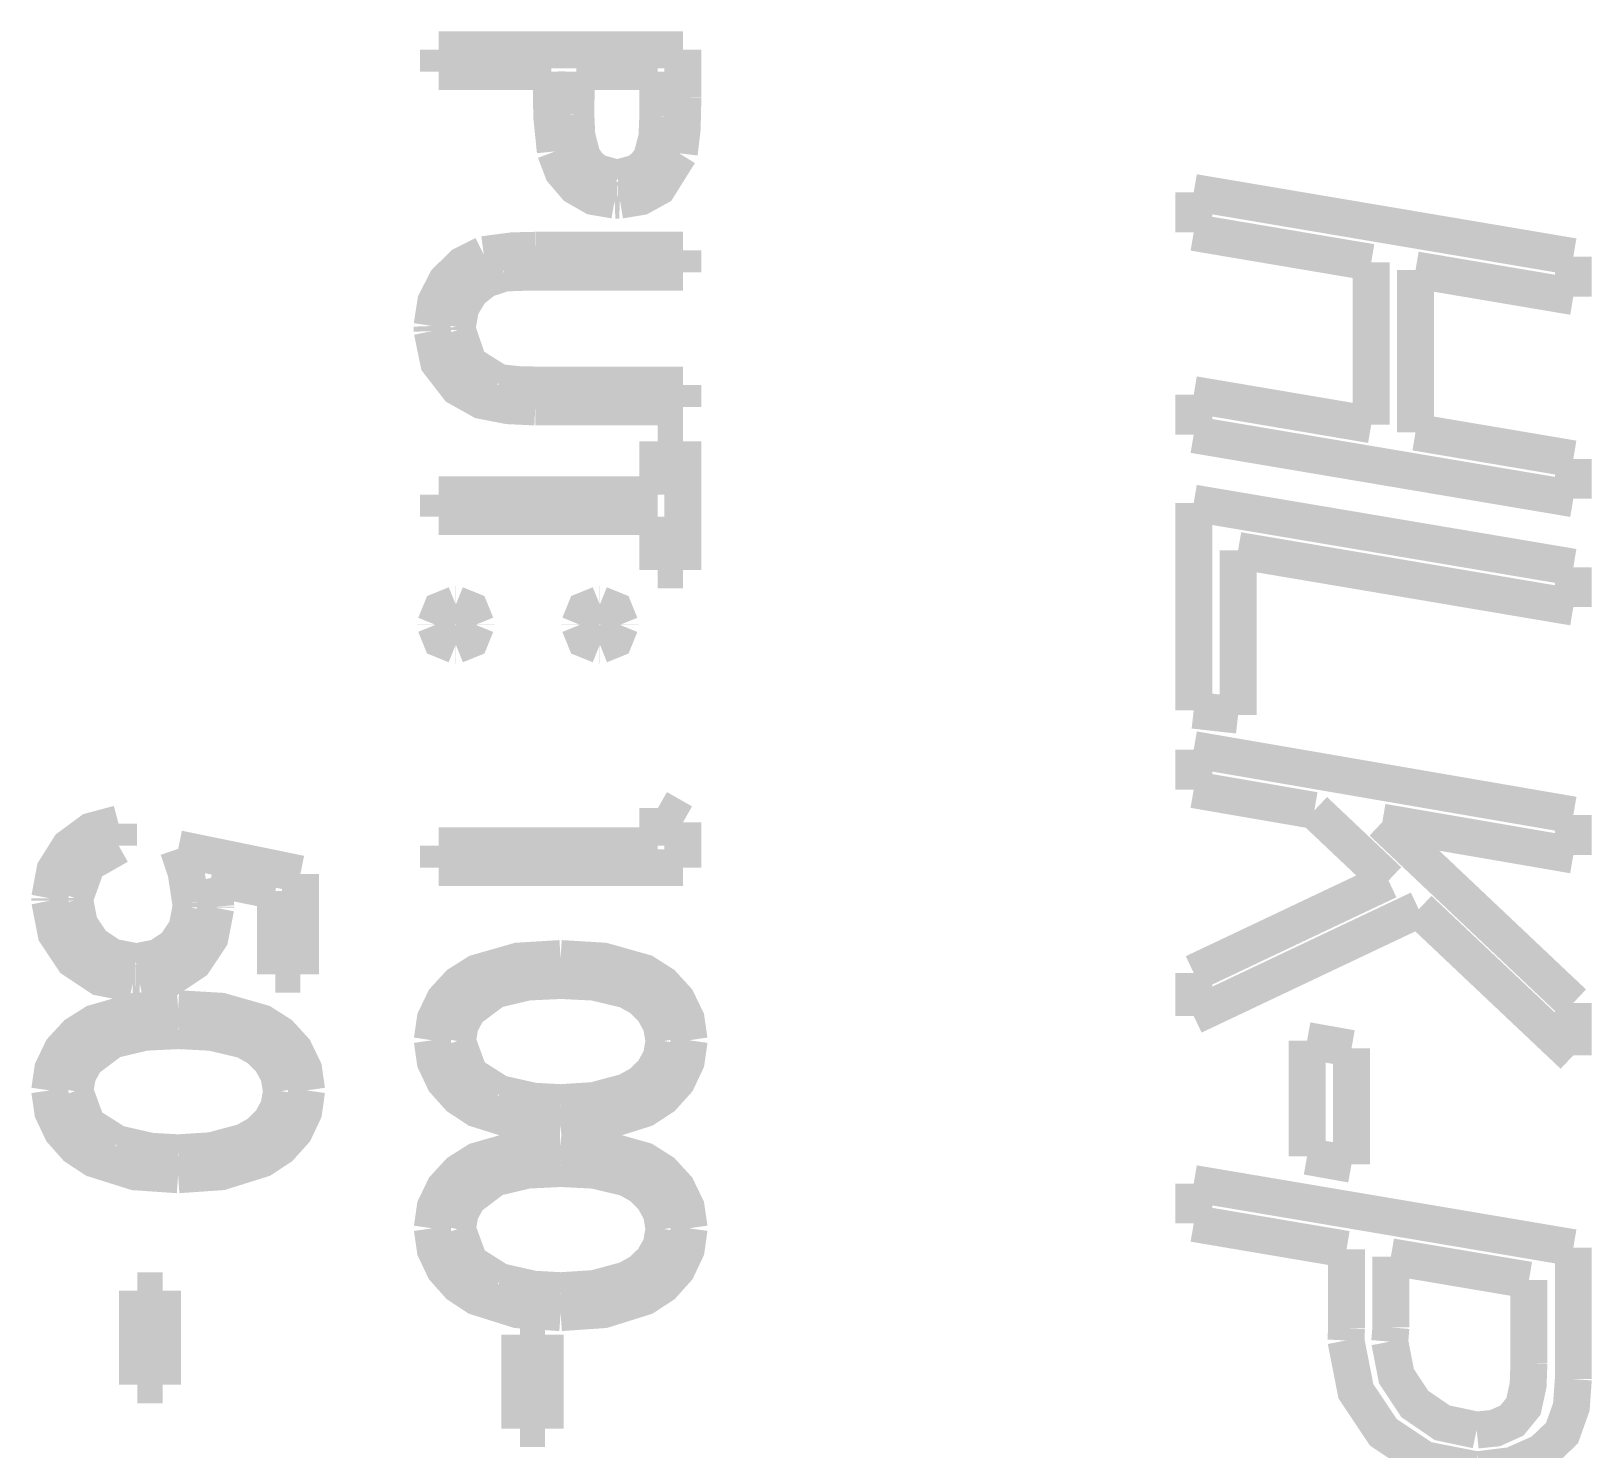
# Model space of a CAD drawing. Header units: inches. Extents: x 18.7 to 39.4, y 4.3 to 20.5.
# Drawn here: x 27.399 to 27.906, y 14.886 to 15.347 of the extents above; entities that cross this region are included whole.
import ezdxf

# ---------------------------------------------------------------- set-up
doc = ezdxf.new("R2010")
doc.units = ezdxf.units.IN
doc.header["$MEASUREMENT"] = 0

# ---------------------------------------------------------------- blocks, each defined once
blk = doc.blocks.new('Nivel2')
at = {"const_width": 0.008}
for points in [[(35.14053, 15.25036), (35.19344, 15.25036)], [(35.14053, 15.24561), (35.14053, 15.25036)], [(35.14053, 15.25036), (35.19344, 15.25036)], [(35.14053, 15.24561), (35.14053, 15.25036)], [(35.14053, 15.25036), (35.19344, 15.25036)], [(35.14053, 15.24561), (35.14053, 15.25036)], [(35.19344, 15.25036), (35.19344, 15.23998)], [(35.19344, 15.25036), (35.19344, 15.23998)], [(35.19344, 15.25036), (35.19344, 15.23998)], [(35.16495, 15.24561), (35.14053, 15.24561)], [(35.16495, 15.24561), (35.14053, 15.24561)], [(35.16495, 15.24561), (35.14053, 15.24561)], [(35.16495, 15.24183), (35.16495, 15.24561)], [(35.16495, 15.24183), (35.16495, 15.24561)], [(35.16495, 15.24183), (35.16495, 15.24561)], [(35.17038, 15.24561), (35.17026, 15.23635)], [(35.17038, 15.24561), (35.17026, 15.23635)], [(35.17038, 15.24561), (35.17026, 15.23635)], [(35.18801, 15.24561), (35.17038, 15.24561)], [(35.18801, 15.24561), (35.17038, 15.24561)], [(35.18801, 15.24561), (35.17038, 15.24561)], [(35.18801, 15.23593), (35.18801, 15.24561)], [(35.18801, 15.23593), (35.18801, 15.24561)], [(35.18801, 15.23593), (35.18801, 15.24561)], [(35.16582, 15.22835), (35.16505, 15.23588), (35.16495, 15.24183)], [(35.16582, 15.22835), (35.16505, 15.23588), (35.16495, 15.24183)], [(35.16582, 15.22835), (35.16505, 15.23588), (35.16495, 15.24183)], [(35.19344, 15.23998), (35.19328, 15.23321), (35.19265, 15.22793)], [(35.19344, 15.23998), (35.19328, 15.23321), (35.19265, 15.22793)], [(35.19344, 15.23998), (35.19328, 15.23321), (35.19265, 15.22793)], [(35.17026, 15.23635), (35.17048, 15.23168), (35.17164, 15.22717), (35.17297, 15.22525), (35.17477, 15.22378), (35.17923, 15.22254)], [(35.17026, 15.23635), (35.17048, 15.23168), (35.17164, 15.22717), (35.17297, 15.22525), (35.17477, 15.22378), (35.17923, 15.22254)], [(35.17026, 15.23635), (35.17048, 15.23168), (35.17164, 15.22717), (35.17297, 15.22525), (35.17477, 15.22378), (35.17923, 15.22254)], [(35.17923, 15.22254), (35.18356, 15.22375), (35.18534, 15.22516), (35.18667, 15.227), (35.18781, 15.23139), (35.18801, 15.23593)], [(35.17923, 15.22254), (35.18356, 15.22375), (35.18534, 15.22516), (35.18667, 15.227), (35.18781, 15.23139), (35.18801, 15.23593)], [(35.17923, 15.22254), (35.18356, 15.22375), (35.18534, 15.22516), (35.18667, 15.227), (35.18781, 15.23139), (35.18801, 15.23593)], [(35.17867, 15.21778), (35.1741, 15.21857), (35.17027, 15.22076), (35.16742, 15.2241), (35.16582, 15.22836)], [(35.17867, 15.21778), (35.1741, 15.21857), (35.17027, 15.22076), (35.16742, 15.2241), (35.16582, 15.22836)], [(35.17867, 15.21778), (35.1741, 15.21857), (35.17027, 15.22076), (35.16742, 15.2241), (35.16582, 15.22836)], [(35.1798, 15.21778), (35.18428, 15.21853), (35.18807, 15.22062), (35.19265, 15.22793)], [(35.1798, 15.21778), (35.18428, 15.21853), (35.18807, 15.22062), (35.19265, 15.22793)], [(35.1798, 15.21778), (35.18428, 15.21853), (35.18807, 15.22062), (35.19265, 15.22793)], [(35.17867, 15.21778), (35.17924, 15.2178)], [(35.17867, 15.21778), (35.17924, 15.2178)], [(35.17867, 15.21778), (35.17924, 15.2178)], [(35.1798, 15.21778), (35.17925, 15.2178)], [(35.1798, 15.21778), (35.17925, 15.2178)], [(35.1798, 15.21778), (35.17925, 15.2178)], [(35.30403, 15.21081), (35.30403, 15.21945)], [(35.30403, 15.21945), (35.38622, 15.20556)], [(35.30403, 15.21081), (35.30403, 15.21945)], [(35.30403, 15.21945), (35.38622, 15.20556)], [(35.30403, 15.21081), (35.30403, 15.21945)], [(35.30403, 15.21945), (35.38622, 15.20556)], [(35.34246, 15.20431), (35.30403, 15.21081)], [(35.34246, 15.20431), (35.30403, 15.21081)], [(35.34246, 15.20431), (35.30403, 15.21081)], [(35.15033, 15.206), (35.15655, 15.20682), (35.16148, 15.20694)], [(35.15033, 15.206), (35.15655, 15.20682), (35.16148, 15.20694)], [(35.15033, 15.206), (35.15655, 15.20682), (35.16148, 15.20694)], [(35.16148, 15.20694), (35.19344, 15.20694)], [(35.16148, 15.20694), (35.19344, 15.20694)], [(35.16148, 15.20694), (35.19344, 15.20694)], [(35.19344, 15.20694), (35.19344, 15.20219)], [(35.19344, 15.20694), (35.19344, 15.20219)], [(35.19344, 15.20694), (35.19344, 15.20219)], [(35.15033, 15.206), (35.14577, 15.20371), (35.14223, 15.20021), (35.13994, 15.19575), (35.13913, 15.19055)], [(35.15033, 15.206), (35.14577, 15.20371), (35.14223, 15.20021), (35.13994, 15.19575), (35.13913, 15.19055)], [(35.15033, 15.206), (35.14577, 15.20371), (35.14223, 15.20021), (35.13994, 15.19575), (35.13913, 15.19055)], [(35.34246, 15.16918), (35.34246, 15.20431)], [(35.34246, 15.16918), (35.34246, 15.20431)], [(35.34246, 15.16918), (35.34246, 15.20431)], [(35.38622, 15.20556), (35.38622, 15.19692)], [(35.38622, 15.20556), (35.38622, 15.19692)], [(35.38622, 15.20556), (35.38622, 15.19692)], [(35.1547, 15.20198), (35.15065, 15.20066), (35.14745, 15.1981), (35.14534, 15.19457), (35.14458, 15.19032)], [(35.1547, 15.20198), (35.15065, 15.20066), (35.14745, 15.1981), (35.14534, 15.19457), (35.14458, 15.19032)], [(35.1547, 15.20198), (35.15065, 15.20066), (35.14745, 15.1981), (35.14534, 15.19457), (35.14458, 15.19032)], [(35.16174, 15.20219), (35.15779, 15.20215), (35.1547, 15.20198)], [(35.16174, 15.20219), (35.15779, 15.20215), (35.1547, 15.20198)], [(35.16174, 15.20219), (35.15779, 15.20215), (35.1547, 15.20198)], [(35.19344, 15.20219), (35.16174, 15.20219)], [(35.19344, 15.20219), (35.16174, 15.20219)], [(35.19344, 15.20219), (35.16174, 15.20219)], [(35.38622, 15.19692), (35.35206, 15.20269)], [(35.35206, 15.20269), (35.35206, 15.16756)], [(35.38622, 15.19692), (35.35206, 15.20269)], [(35.35206, 15.20269), (35.35206, 15.16756)], [(35.38622, 15.19692), (35.35206, 15.20269)], [(35.35206, 15.20269), (35.35206, 15.16756)], [(35.13917, 15.18945), (35.13913, 15.19055)], [(35.13917, 15.18945), (35.13913, 15.19055)], [(35.13917, 15.18945), (35.13913, 15.19055)], [(35.1446, 15.18972), (35.14458, 15.19032)], [(35.1446, 15.18972), (35.14458, 15.19032)], [(35.1446, 15.18972), (35.14458, 15.19032)], [(35.16148, 15.17302), (35.15561, 15.1733), (35.14985, 15.17442), (35.14476, 15.17728), (35.14055, 15.18272), (35.13917, 15.18946)], [(35.16148, 15.17302), (35.15561, 15.1733), (35.14985, 15.17442), (35.14476, 15.17728), (35.14055, 15.18272), (35.13917, 15.18946)], [(35.16148, 15.17302), (35.15561, 15.1733), (35.14985, 15.17442), (35.14476, 15.17728), (35.14055, 15.18272), (35.13917, 15.18946)], [(35.1446, 15.18973), (35.1446, 15.18965)], [(35.1446, 15.18973), (35.1446, 15.18965)], [(35.1446, 15.18973), (35.1446, 15.18965)], [(35.15352, 15.17831), (35.14709, 15.18236), (35.1446, 15.18965)], [(35.15352, 15.17831), (35.14709, 15.18236), (35.1446, 15.18965)], [(35.15352, 15.17831), (35.14709, 15.18236), (35.1446, 15.18965)], [(35.15352, 15.17831), (35.15811, 15.17782), (35.16174, 15.17777)], [(35.15352, 15.17831), (35.15811, 15.17782), (35.16174, 15.17777)], [(35.15352, 15.17831), (35.15811, 15.17782), (35.16174, 15.17777)], [(35.16174, 15.17777), (35.19344, 15.17777)], [(35.16174, 15.17777), (35.19344, 15.17777)], [(35.16174, 15.17777), (35.19344, 15.17777)], [(35.19344, 15.17777), (35.19344, 15.17302)], [(35.19344, 15.17777), (35.19344, 15.17302)], [(35.19344, 15.17777), (35.19344, 15.17302)], [(35.30403, 15.17569), (35.34246, 15.16918)], [(35.30403, 15.16703), (35.30403, 15.17569)], [(35.30403, 15.17569), (35.34246, 15.16918)], [(35.30403, 15.16703), (35.30403, 15.17569)], [(35.30403, 15.17569), (35.34246, 15.16918)], [(35.30403, 15.16703), (35.30403, 15.17569)], [(35.19344, 15.17302), (35.16148, 15.17302)], [(35.19344, 15.17302), (35.16148, 15.17302)], [(35.19344, 15.17302), (35.16148, 15.17302)], [(35.38622, 15.15316), (35.30403, 15.16703)], [(35.38622, 15.15316), (35.30403, 15.16703)], [(35.38622, 15.15316), (35.30403, 15.16703)], [(35.35206, 15.16756), (35.38622, 15.16179)], [(35.35206, 15.16756), (35.38622, 15.16179)], [(35.35206, 15.16756), (35.38622, 15.16179)], [(35.18801, 15.15402), (35.18801, 15.16556)], [(35.18801, 15.16556), (35.19344, 15.16556)], [(35.18801, 15.15402), (35.18801, 15.16556)], [(35.18801, 15.16556), (35.19344, 15.16556)], [(35.18801, 15.15402), (35.18801, 15.16556)], [(35.18801, 15.16556), (35.19344, 15.16556)], [(35.19344, 15.16556), (35.19344, 15.13774)], [(35.19344, 15.16556), (35.19344, 15.13774)], [(35.19344, 15.16556), (35.19344, 15.13774)], [(35.38622, 15.16179), (35.38622, 15.15316)], [(35.38622, 15.16179), (35.38622, 15.15316)], [(35.38622, 15.16179), (35.38622, 15.15316)], [(35.14053, 15.15402), (35.18801, 15.15402)], [(35.14053, 15.14928), (35.14053, 15.15402)], [(35.14053, 15.15402), (35.18801, 15.15402)], [(35.14053, 15.14928), (35.14053, 15.15402)], [(35.14053, 15.15402), (35.18801, 15.15402)], [(35.14053, 15.14928), (35.14053, 15.15402)], [(35.30403, 15.10738), (35.30403, 15.1522)], [(35.30403, 15.1522), (35.38622, 15.13833)], [(35.30403, 15.10738), (35.30403, 15.1522)], [(35.30403, 15.1522), (35.38622, 15.13833)], [(35.30403, 15.10738), (35.30403, 15.1522)], [(35.30403, 15.1522), (35.38622, 15.13833)], [(35.18801, 15.14928), (35.14053, 15.14928)], [(35.18801, 15.14928), (35.14053, 15.14928)], [(35.18801, 15.14928), (35.14053, 15.14928)], [(35.18801, 15.13774), (35.18801, 15.14928)], [(35.18801, 15.13774), (35.18801, 15.14928)], [(35.18801, 15.13774), (35.18801, 15.14928)], [(35.31364, 15.14195), (35.31364, 15.10631)], [(35.38622, 15.12969), (35.31364, 15.14195)], [(35.31364, 15.14195), (35.31364, 15.10631)], [(35.38622, 15.12969), (35.31364, 15.14195)], [(35.31364, 15.14195), (35.31364, 15.10631)], [(35.38622, 15.12969), (35.31364, 15.14195)], [(35.19344, 15.13774), (35.18801, 15.13774)], [(35.19344, 15.13774), (35.18801, 15.13774)], [(35.19344, 15.13774), (35.18801, 15.13774)], [(35.38622, 15.13833), (35.38622, 15.12969)], [(35.38622, 15.13833), (35.38622, 15.12969)], [(35.38622, 15.13833), (35.38622, 15.12969)], [(35.14425, 15.13028), (35.14112, 15.12901), (35.13985, 15.12588)], [(35.14425, 15.13028), (35.14112, 15.12901), (35.13985, 15.12588)], [(35.14425, 15.13028), (35.14112, 15.12901), (35.13985, 15.12588)], [(35.14425, 15.13028), (35.14429, 15.13028)], [(35.14425, 15.13028), (35.14425, 15.13028)], [(35.14425, 15.13028), (35.14429, 15.13028)], [(35.14425, 15.13028), (35.14425, 15.13028)], [(35.14425, 15.13028), (35.14429, 15.13028)], [(35.14425, 15.13028), (35.14425, 15.13028)], [(35.14429, 15.13028), (35.1474, 15.12902), (35.14867, 15.12591)], [(35.14429, 15.13028), (35.1474, 15.12902), (35.14867, 15.12591)], [(35.14429, 15.13028), (35.1474, 15.12902), (35.14867, 15.12591)], [(35.17543, 15.13028), (35.17232, 15.12902), (35.17105, 15.12591)], [(35.17543, 15.13028), (35.17232, 15.12902), (35.17105, 15.12591)], [(35.17543, 15.13028), (35.17232, 15.12902), (35.17105, 15.12591)], [(35.17543, 15.13028), (35.17547, 15.13028)], [(35.17543, 15.13028), (35.17547, 15.13028)], [(35.17543, 15.13028), (35.17547, 15.13028)], [(35.17546, 15.13028), (35.17547, 15.13028)], [(35.17546, 15.13028), (35.17547, 15.13028)], [(35.17546, 15.13028), (35.17547, 15.13028)], [(35.17547, 15.13028), (35.1786, 15.12901), (35.17987, 15.12588)], [(35.17547, 15.13028), (35.1786, 15.12901), (35.17987, 15.12588)], [(35.17547, 15.13028), (35.1786, 15.12901), (35.17987, 15.12588)], [(35.13985, 15.12587), (35.13985, 15.12588)], [(35.13985, 15.12587), (35.13985, 15.12588)], [(35.13985, 15.12587), (35.13985, 15.12588)], [(35.13985, 15.12587), (35.13985, 15.12585)], [(35.13985, 15.12587), (35.13985, 15.12585)], [(35.13985, 15.12587), (35.13985, 15.12585)], [(35.14423, 15.12146), (35.14111, 15.12273), (35.13985, 15.12585)], [(35.14423, 15.12146), (35.14111, 15.12273), (35.13985, 15.12585)], [(35.14423, 15.12146), (35.14111, 15.12273), (35.13985, 15.12585)], [(35.14431, 15.12146), (35.14741, 15.12272), (35.14867, 15.12582)], [(35.14431, 15.12146), (35.14741, 15.12272), (35.14867, 15.12582)], [(35.14431, 15.12146), (35.14741, 15.12272), (35.14867, 15.12582)], [(35.14867, 15.12587), (35.14867, 15.12591)], [(35.14867, 15.12587), (35.14867, 15.12591)], [(35.14867, 15.12587), (35.14867, 15.12591)], [(35.14867, 15.12587), (35.14867, 15.12582)], [(35.14867, 15.12587), (35.14867, 15.12582)], [(35.14867, 15.12587), (35.14867, 15.12582)], [(35.17105, 15.12587), (35.17105, 15.12591)], [(35.17105, 15.12587), (35.17105, 15.12591)], [(35.17105, 15.12587), (35.17105, 15.12591)], [(35.17105, 15.12587), (35.17105, 15.12582)], [(35.17105, 15.12587), (35.17105, 15.12582)], [(35.17105, 15.12587), (35.17105, 15.12582)], [(35.17542, 15.12146), (35.17231, 15.12272), (35.17105, 15.12582)], [(35.17542, 15.12146), (35.17231, 15.12272), (35.17105, 15.12582)], [(35.17542, 15.12146), (35.17231, 15.12272), (35.17105, 15.12582)], [(35.17551, 15.12146), (35.17861, 15.12272), (35.17987, 15.12582)], [(35.17551, 15.12146), (35.17861, 15.12272), (35.17987, 15.12582)], [(35.17551, 15.12146), (35.17861, 15.12272), (35.17987, 15.12582)], [(35.17987, 15.12587), (35.17987, 15.12588)], [(35.17987, 15.12587), (35.17987, 15.12588)], [(35.17987, 15.12587), (35.17987, 15.12588)], [(35.17987, 15.12587), (35.17987, 15.12582)], [(35.17987, 15.12587), (35.17987, 15.12582)], [(35.17987, 15.12587), (35.17987, 15.12582)], [(35.14425, 15.12146), (35.14423, 15.12146)], [(35.14425, 15.12146), (35.14423, 15.12146)], [(35.14425, 15.12146), (35.14423, 15.12146)], [(35.14431, 15.12146), (35.14426, 15.12146)], [(35.14431, 15.12146), (35.14426, 15.12146)], [(35.14431, 15.12146), (35.14426, 15.12146)], [(35.17542, 15.12146), (35.17546, 15.12146)], [(35.17542, 15.12146), (35.17546, 15.12146)], [(35.17542, 15.12146), (35.17546, 15.12146)], [(35.17551, 15.12146), (35.17547, 15.12146)], [(35.17551, 15.12146), (35.17547, 15.12146)], [(35.17551, 15.12146), (35.17547, 15.12146)], [(35.31364, 15.10631), (35.30403, 15.10738)], [(35.31364, 15.10631), (35.30403, 15.10738)], [(35.31364, 15.10631), (35.30403, 15.10738)], [(35.30403, 15.09018), (35.30403, 15.09884)], [(35.30403, 15.09884), (35.38622, 15.08469)], [(35.30403, 15.09018), (35.30403, 15.09884)], [(35.30403, 15.09884), (35.38622, 15.08469)], [(35.30403, 15.09018), (35.30403, 15.09884)], [(35.30403, 15.09884), (35.38622, 15.08469)], [(35.33015, 15.08568), (35.30403, 15.09018)], [(35.33015, 15.08568), (35.30403, 15.09018)], [(35.33015, 15.08568), (35.30403, 15.09018)], [(35.18801, 15.08618), (35.19344, 15.08308)], [(35.18801, 15.07804), (35.18801, 15.08618)], [(35.18801, 15.08618), (35.19344, 15.08308)], [(35.18801, 15.07804), (35.18801, 15.08618)], [(35.18801, 15.08618), (35.19344, 15.08308)], [(35.18801, 15.07804), (35.18801, 15.08618)], [(35.34621, 15.07049), (35.33015, 15.08568)], [(35.34621, 15.07049), (35.33015, 15.08568)], [(35.34621, 15.07049), (35.33015, 15.08568)], [(35.07127, 15.08279), (35.06535, 15.0812), (35.06062, 15.07771), (35.05749, 15.07273), (35.05635, 15.06666)], [(35.07127, 15.08279), (35.06535, 15.0812), (35.06062, 15.07771), (35.05749, 15.07273), (35.05635, 15.06666)], [(35.07127, 15.08279), (35.06535, 15.0812), (35.06062, 15.07771), (35.05749, 15.07273), (35.05635, 15.06666)], [(35.07128, 15.08279), (35.07128, 15.07804)], [(35.07128, 15.08279), (35.07128, 15.07804)], [(35.07128, 15.08279), (35.07128, 15.07804)], [(35.19344, 15.08308), (35.19344, 15.07329)], [(35.19344, 15.08308), (35.19344, 15.07329)], [(35.19344, 15.08308), (35.19344, 15.07329)], [(35.34486, 15.08314), (35.38622, 15.04402)], [(35.38622, 15.07602), (35.34486, 15.08314)], [(35.34486, 15.08314), (35.38622, 15.04402)], [(35.38622, 15.07602), (35.34486, 15.08314)], [(35.34486, 15.08314), (35.38622, 15.04402)], [(35.38622, 15.07602), (35.34486, 15.08314)], [(35.38622, 15.08469), (35.38622, 15.07602)], [(35.38622, 15.08469), (35.38622, 15.07602)], [(35.38622, 15.08469), (35.38622, 15.07602)], [(35.07129, 15.07804), (35.06446, 15.07417), (35.06178, 15.06671)], [(35.07129, 15.07804), (35.06446, 15.07417), (35.06178, 15.06671)], [(35.07129, 15.07804), (35.06446, 15.07417), (35.06178, 15.06671)], [(35.08417, 15.07736), (35.11063, 15.07194)], [(35.08688, 15.0657), (35.08587, 15.07235), (35.08417, 15.07736)], [(35.08417, 15.07736), (35.11063, 15.07194)], [(35.08688, 15.0657), (35.08587, 15.07235), (35.08417, 15.07736)], [(35.08417, 15.07736), (35.11063, 15.07194)], [(35.08688, 15.0657), (35.08587, 15.07235), (35.08417, 15.07736)], [(35.14053, 15.07804), (35.18801, 15.07804)], [(35.14053, 15.07329), (35.14053, 15.07804)], [(35.14053, 15.07804), (35.18801, 15.07804)], [(35.14053, 15.07329), (35.14053, 15.07804)], [(35.14053, 15.07804), (35.18801, 15.07804)], [(35.14053, 15.07329), (35.14053, 15.07804)], [(35.11063, 15.07194), (35.11063, 15.05023)], [(35.11063, 15.07194), (35.11063, 15.05023)], [(35.11063, 15.07194), (35.11063, 15.05023)], [(35.19344, 15.07329), (35.14053, 15.07329)], [(35.19344, 15.07329), (35.14053, 15.07329)], [(35.19344, 15.07329), (35.14053, 15.07329)], [(35.09128, 15.07108), (35.09208, 15.06762), (35.09231, 15.06484)], [(35.1052, 15.06823), (35.09128, 15.07108)], [(35.09128, 15.07108), (35.09208, 15.06762), (35.09231, 15.06484)], [(35.1052, 15.06823), (35.09128, 15.07108)], [(35.09128, 15.07108), (35.09208, 15.06762), (35.09231, 15.06484)], [(35.1052, 15.06823), (35.09128, 15.07108)], [(35.30403, 15.05051), (35.34621, 15.07049)], [(35.30403, 15.05051), (35.34621, 15.07049)], [(35.30403, 15.05051), (35.34621, 15.07049)], [(35.05635, 15.06663), (35.05635, 15.06613)], [(35.05635, 15.06663), (35.05635, 15.06613)], [(35.05635, 15.06663), (35.05635, 15.06613)], [(35.0743, 15.04818), (35.06724, 15.04956), (35.06154, 15.05337), (35.05773, 15.05907), (35.05635, 15.06613)], [(35.0743, 15.04818), (35.06724, 15.04956), (35.06154, 15.05337), (35.05773, 15.05907), (35.05635, 15.06613)], [(35.0743, 15.04818), (35.06724, 15.04956), (35.06154, 15.05337), (35.05773, 15.05907), (35.05635, 15.06613)], [(35.06178, 15.06637), (35.06178, 15.06671)], [(35.06178, 15.06637), (35.06178, 15.06671)], [(35.06178, 15.06637), (35.06178, 15.06671)], [(35.06178, 15.06637), (35.06178, 15.06617)], [(35.06178, 15.06637), (35.06178, 15.06617)], [(35.06178, 15.06637), (35.06178, 15.06617)], [(35.07501, 15.05294), (35.0698, 15.05396), (35.0656, 15.05676), (35.0628, 15.06096), (35.06178, 15.06617)], [(35.07501, 15.05294), (35.0698, 15.05396), (35.0656, 15.05676), (35.0628, 15.06096), (35.06178, 15.06617)], [(35.07501, 15.05294), (35.0698, 15.05396), (35.0656, 15.05676), (35.0628, 15.06096), (35.06178, 15.06617)], [(35.08688, 15.06571), (35.08693, 15.06465)], [(35.08688, 15.06571), (35.08693, 15.06465)], [(35.08688, 15.06571), (35.08693, 15.06465)], [(35.1052, 15.05023), (35.1052, 15.06823)], [(35.1052, 15.05023), (35.1052, 15.06823)], [(35.1052, 15.05023), (35.1052, 15.06823)], [(35.07522, 15.05294), (35.07983, 15.05384), (35.08355, 15.05632), (35.08603, 15.06004), (35.08693, 15.06465)], [(35.07522, 15.05294), (35.07983, 15.05384), (35.08355, 15.05632), (35.08603, 15.06004), (35.08693, 15.06465)], [(35.07522, 15.05294), (35.07983, 15.05384), (35.08355, 15.05632), (35.08603, 15.06004), (35.08693, 15.06465)], [(35.07587, 15.04817), (35.08234, 15.04944), (35.08756, 15.05292), (35.09104, 15.05814), (35.09231, 15.06461)], [(35.07587, 15.04817), (35.08234, 15.04944), (35.08756, 15.05292), (35.09104, 15.05814), (35.09231, 15.06461)], [(35.07587, 15.04817), (35.08234, 15.04944), (35.08756, 15.05292), (35.09104, 15.05814), (35.09231, 15.06461)], [(35.09231, 15.06484), (35.09231, 15.06461)], [(35.09231, 15.06484), (35.09231, 15.06461)], [(35.09231, 15.06484), (35.09231, 15.06461)], [(35.35276, 15.06428), (35.30403, 15.0412)], [(35.35276, 15.06428), (35.30403, 15.0412)], [(35.35276, 15.06428), (35.30403, 15.0412)], [(35.38622, 15.03266), (35.35276, 15.06428)], [(35.38622, 15.03266), (35.35276, 15.06428)], [(35.38622, 15.03266), (35.35276, 15.06428)], [(35.07501, 15.05294), (35.07519, 15.05294)], [(35.07501, 15.05294), (35.07519, 15.05294)], [(35.07501, 15.05294), (35.07519, 15.05294)], [(35.07522, 15.05294), (35.0752, 15.05294)], [(35.07522, 15.05294), (35.0752, 15.05294)], [(35.07522, 15.05294), (35.0752, 15.05294)], [(35.13917, 15.03593), (35.13983, 15.04049), (35.14183, 15.04465), (35.14495, 15.04804), (35.14886, 15.05051), (35.15773, 15.05305), (35.16696, 15.05362)], [(35.13917, 15.03593), (35.13983, 15.04049), (35.14183, 15.04465), (35.14495, 15.04804), (35.14886, 15.05051), (35.15773, 15.05305), (35.16696, 15.05362)], [(35.13917, 15.03593), (35.13983, 15.04049), (35.14183, 15.04465), (35.14495, 15.04804), (35.14886, 15.05051), (35.15773, 15.05305), (35.16696, 15.05362)], [(35.16696, 15.05362), (35.17621, 15.05306), (35.1851, 15.05055), (35.189, 15.04806), (35.19212, 15.04466), (35.19413, 15.0405), (35.1948, 15.03593)], [(35.16696, 15.05362), (35.17621, 15.05306), (35.1851, 15.05055), (35.189, 15.04806), (35.19212, 15.04466), (35.19413, 15.0405), (35.1948, 15.03593)], [(35.16696, 15.05362), (35.17621, 15.05306), (35.1851, 15.05055), (35.189, 15.04806), (35.19212, 15.04466), (35.19413, 15.0405), (35.1948, 15.03593)], [(35.0743, 15.04818), (35.07499, 15.04819)], [(35.0743, 15.04818), (35.07499, 15.04819)], [(35.0743, 15.04818), (35.07499, 15.04819)], [(35.07587, 15.04817), (35.07501, 15.04819)], [(35.07587, 15.04817), (35.07501, 15.04819)], [(35.07587, 15.04817), (35.07501, 15.04819)], [(35.11063, 15.05023), (35.1052, 15.05023)], [(35.11063, 15.05023), (35.1052, 15.05023)], [(35.11063, 15.05023), (35.1052, 15.05023)], [(35.18937, 15.03577), (35.18876, 15.03934), (35.18702, 15.04252), (35.18444, 15.04506), (35.18128, 15.04683), (35.17424, 15.04851), (35.16698, 15.04887), (35.15973, 15.04852), (35.15269, 15.04684), (35.14695, 15.04252), (35.14522, 15.03933), (35.1446, 15.03577)], [(35.18937, 15.03577), (35.18876, 15.03934), (35.18702, 15.04252), (35.18444, 15.04506), (35.18128, 15.04683), (35.17424, 15.04851), (35.16698, 15.04887), (35.15973, 15.04852), (35.15269, 15.04684), (35.14695, 15.04252), (35.14522, 15.03933), (35.1446, 15.03577)], [(35.18937, 15.03577), (35.18876, 15.03934), (35.18702, 15.04252), (35.18444, 15.04506), (35.18128, 15.04683), (35.17424, 15.04851), (35.16698, 15.04887), (35.15973, 15.04852), (35.15269, 15.04684), (35.14695, 15.04252), (35.14522, 15.03933), (35.1446, 15.03577)], [(35.30403, 15.0412), (35.30403, 15.05051)], [(35.30403, 15.0412), (35.30403, 15.05051)], [(35.30403, 15.0412), (35.30403, 15.05051)], [(35.05635, 15.02507), (35.05702, 15.02964), (35.05901, 15.0338), (35.06214, 15.03719), (35.06605, 15.03966), (35.07491, 15.04219), (35.08415, 15.04276)], [(35.05635, 15.02507), (35.05702, 15.02964), (35.05901, 15.0338), (35.06214, 15.03719), (35.06605, 15.03966), (35.07491, 15.04219), (35.08415, 15.04276)], [(35.05635, 15.02507), (35.05702, 15.02964), (35.05901, 15.0338), (35.06214, 15.03719), (35.06605, 15.03966), (35.07491, 15.04219), (35.08415, 15.04276)], [(35.08415, 15.04276), (35.0934, 15.04221), (35.10228, 15.03969), (35.10619, 15.03721), (35.10931, 15.0338), (35.11132, 15.02964), (35.11198, 15.02507)], [(35.08415, 15.04276), (35.0934, 15.04221), (35.10228, 15.03969), (35.10619, 15.03721), (35.10931, 15.0338), (35.11132, 15.02964), (35.11198, 15.02507)], [(35.08415, 15.04276), (35.0934, 15.04221), (35.10228, 15.03969), (35.10619, 15.03721), (35.10931, 15.0338), (35.11132, 15.02964), (35.11198, 15.02507)], [(35.38622, 15.04402), (35.38622, 15.03266)], [(35.38622, 15.04402), (35.38622, 15.03266)], [(35.38622, 15.04402), (35.38622, 15.03266)], [(35.08417, 15.03801), (35.07692, 15.03766), (35.06987, 15.03598), (35.06414, 15.03166), (35.06241, 15.02848), (35.06178, 15.02491)], [(35.08417, 15.03801), (35.07692, 15.03766), (35.06987, 15.03598), (35.06414, 15.03166), (35.06241, 15.02848), (35.06178, 15.02491)], [(35.08417, 15.03801), (35.07692, 15.03766), (35.06987, 15.03598), (35.06414, 15.03166), (35.06241, 15.02848), (35.06178, 15.02491)], [(35.10656, 15.02491), (35.10594, 15.02848), (35.10421, 15.03166), (35.10163, 15.0342), (35.09847, 15.03598), (35.09142, 15.03765), (35.08417, 15.03801)], [(35.10656, 15.02491), (35.10594, 15.02848), (35.10421, 15.03166), (35.10163, 15.0342), (35.09847, 15.03598), (35.09142, 15.03765), (35.08417, 15.03801)], [(35.10656, 15.02491), (35.10594, 15.02848), (35.10421, 15.03166), (35.10163, 15.0342), (35.09847, 15.03598), (35.09142, 15.03765), (35.08417, 15.03801)], [(35.16696, 15.01766), (35.15766, 15.01831), (35.1488, 15.02109), (35.14492, 15.02365), (35.14182, 15.02712), (35.13983, 15.03133), (35.13917, 15.03593)], [(35.16696, 15.01766), (35.15766, 15.01831), (35.1488, 15.02109), (35.14492, 15.02365), (35.14182, 15.02712), (35.13983, 15.03133), (35.13917, 15.03593)], [(35.16696, 15.01766), (35.15766, 15.01831), (35.1488, 15.02109), (35.14492, 15.02365), (35.14182, 15.02712), (35.13983, 15.03133), (35.13917, 15.03593)], [(35.15369, 15.02441), (35.14725, 15.0285), (35.1446, 15.03576)], [(35.15369, 15.02441), (35.14725, 15.0285), (35.1446, 15.03576)], [(35.15369, 15.02441), (35.14725, 15.0285), (35.1446, 15.03576)], [(35.1948, 15.03593), (35.19414, 15.03132), (35.19215, 15.02711), (35.18904, 15.02366), (35.18514, 15.0211), (35.17627, 15.01831), (35.16696, 15.01766)], [(35.1948, 15.03593), (35.19414, 15.03132), (35.19215, 15.02711), (35.18904, 15.02366), (35.18514, 15.0211), (35.17627, 15.01831), (35.16696, 15.01766)], [(35.1948, 15.03593), (35.19414, 15.03132), (35.19215, 15.02711), (35.18904, 15.02366), (35.18514, 15.0211), (35.17627, 15.01831), (35.16696, 15.01766)], [(35.16698, 15.02241), (35.17423, 15.02288), (35.18122, 15.02476), (35.18439, 15.02652), (35.18699, 15.02903), (35.18874, 15.0322), (35.18937, 15.03577)], [(35.16698, 15.02241), (35.17423, 15.02288), (35.18122, 15.02476), (35.18439, 15.02652), (35.18699, 15.02903), (35.18874, 15.0322), (35.18937, 15.03577)], [(35.16698, 15.02241), (35.17423, 15.02288), (35.18122, 15.02476), (35.18439, 15.02652), (35.18699, 15.02903), (35.18874, 15.0322), (35.18937, 15.03577)], [(35.32858, 15.0108), (35.32858, 15.03586)], [(35.32858, 15.03586), (35.33819, 15.03415)], [(35.32858, 15.0108), (35.32858, 15.03586)], [(35.32858, 15.03586), (35.33819, 15.03415)], [(35.32858, 15.0108), (35.32858, 15.03586)], [(35.32858, 15.03586), (35.33819, 15.03415)], [(35.33819, 15.03415), (35.33819, 15.00908)], [(35.33819, 15.03415), (35.33819, 15.00908)], [(35.33819, 15.03415), (35.33819, 15.00908)], [(35.08415, 15.00681), (35.07485, 15.00745), (35.06599, 15.01024), (35.0621, 15.0128), (35.05901, 15.01627), (35.05702, 15.02047), (35.05635, 15.02507)], [(35.08415, 15.00681), (35.07485, 15.00745), (35.06599, 15.01024), (35.0621, 15.0128), (35.05901, 15.01627), (35.05702, 15.02047), (35.05635, 15.02507)], [(35.08415, 15.00681), (35.07485, 15.00745), (35.06599, 15.01024), (35.0621, 15.0128), (35.05901, 15.01627), (35.05702, 15.02047), (35.05635, 15.02507)], [(35.07087, 15.01356), (35.06443, 15.01765), (35.06178, 15.0249)], [(35.07087, 15.01356), (35.06443, 15.01765), (35.06178, 15.0249)], [(35.07087, 15.01356), (35.06443, 15.01765), (35.06178, 15.0249)], [(35.11198, 15.02507), (35.11133, 15.02047), (35.10934, 15.01626), (35.10622, 15.0128), (35.10233, 15.01024), (35.09346, 15.00746), (35.08415, 15.00681)], [(35.11198, 15.02507), (35.11133, 15.02047), (35.10934, 15.01626), (35.10622, 15.0128), (35.10233, 15.01024), (35.09346, 15.00746), (35.08415, 15.00681)], [(35.11198, 15.02507), (35.11133, 15.02047), (35.10934, 15.01626), (35.10622, 15.0128), (35.10233, 15.01024), (35.09346, 15.00746), (35.08415, 15.00681)], [(35.08417, 15.01156), (35.09141, 15.01202), (35.09841, 15.0139), (35.10158, 15.01566), (35.10418, 15.01818), (35.10593, 15.02135), (35.10656, 15.02491)], [(35.08417, 15.01156), (35.09141, 15.01202), (35.09841, 15.0139), (35.10158, 15.01566), (35.10418, 15.01818), (35.10593, 15.02135), (35.10656, 15.02491)], [(35.08417, 15.01156), (35.09141, 15.01202), (35.09841, 15.0139), (35.10158, 15.01566), (35.10418, 15.01818), (35.10593, 15.02135), (35.10656, 15.02491)], [(35.15368, 15.02441), (35.16105, 15.02274), (35.16698, 15.02241)], [(35.15368, 15.02441), (35.16105, 15.02274), (35.16698, 15.02241)], [(35.15368, 15.02441), (35.16105, 15.02274), (35.16698, 15.02241)], [(35.07087, 15.01356), (35.07823, 15.01189), (35.08417, 15.01156)], [(35.07087, 15.01356), (35.07823, 15.01189), (35.08417, 15.01156)], [(35.07087, 15.01356), (35.07823, 15.01189), (35.08417, 15.01156)], [(35.13917, 14.99522), (35.13983, 14.99979), (35.14183, 15.00395), (35.14495, 15.00734), (35.14886, 15.00981), (35.15773, 15.01234), (35.16696, 15.01291)], [(35.13917, 14.99522), (35.13983, 14.99979), (35.14183, 15.00395), (35.14495, 15.00734), (35.14886, 15.00981), (35.15773, 15.01234), (35.16696, 15.01291)], [(35.13917, 14.99522), (35.13983, 14.99979), (35.14183, 15.00395), (35.14495, 15.00734), (35.14886, 15.00981), (35.15773, 15.01234), (35.16696, 15.01291)], [(35.16696, 15.01291), (35.17621, 15.01236), (35.1851, 15.00984), (35.189, 15.00736), (35.19212, 15.00395), (35.19413, 14.99979), (35.1948, 14.99522)], [(35.16696, 15.01291), (35.17621, 15.01236), (35.1851, 15.00984), (35.189, 15.00736), (35.19212, 15.00395), (35.19413, 14.99979), (35.1948, 14.99522)], [(35.16696, 15.01291), (35.17621, 15.01236), (35.1851, 15.00984), (35.189, 15.00736), (35.19212, 15.00395), (35.19413, 14.99979), (35.1948, 14.99522)], [(35.16698, 15.00816), (35.15973, 15.00781), (35.15269, 15.00613), (35.14695, 15.00181), (35.14522, 14.99863), (35.1446, 14.99506)], [(35.16698, 15.00816), (35.15973, 15.00781), (35.15269, 15.00613), (35.14695, 15.00181), (35.14522, 14.99863), (35.1446, 14.99506)], [(35.16698, 15.00816), (35.15973, 15.00781), (35.15269, 15.00613), (35.14695, 15.00181), (35.14522, 14.99863), (35.1446, 14.99506)], [(35.18937, 14.99506), (35.18876, 14.99863), (35.18702, 15.00181), (35.18444, 15.00435), (35.18128, 15.00613), (35.17424, 15.0078), (35.16698, 15.00816)], [(35.18937, 14.99506), (35.18876, 14.99863), (35.18702, 15.00181), (35.18444, 15.00435), (35.18128, 15.00613), (35.17424, 15.0078), (35.16698, 15.00816)], [(35.18937, 14.99506), (35.18876, 14.99863), (35.18702, 15.00181), (35.18444, 15.00435), (35.18128, 15.00613), (35.17424, 15.0078), (35.16698, 15.00816)], [(35.33819, 15.00908), (35.32858, 15.0108)], [(35.33819, 15.00908), (35.32858, 15.0108)], [(35.33819, 15.00908), (35.32858, 15.0108)], [(35.30403, 14.99627), (35.30403, 15.00491)], [(35.30403, 15.00491), (35.38622, 14.99102)], [(35.30403, 14.99627), (35.30403, 15.00491)], [(35.30403, 15.00491), (35.38622, 14.99102)], [(35.30403, 14.99627), (35.30403, 15.00491)], [(35.30403, 15.00491), (35.38622, 14.99102)], [(35.16696, 14.97696), (35.15766, 14.9776), (35.1488, 14.98039), (35.14492, 14.98295), (35.14182, 14.98642), (35.13983, 14.99062), (35.13917, 14.99522)], [(35.16696, 14.97696), (35.15766, 14.9776), (35.1488, 14.98039), (35.14492, 14.98295), (35.14182, 14.98642), (35.13983, 14.99062), (35.13917, 14.99522)], [(35.16696, 14.97696), (35.15766, 14.9776), (35.1488, 14.98039), (35.14492, 14.98295), (35.14182, 14.98642), (35.13983, 14.99062), (35.13917, 14.99522)], [(35.15369, 14.98371), (35.14725, 14.9878), (35.1446, 14.99505)], [(35.15369, 14.98371), (35.14725, 14.9878), (35.1446, 14.99505)], [(35.15369, 14.98371), (35.14725, 14.9878), (35.1446, 14.99505)], [(35.1948, 14.99522), (35.19414, 14.99062), (35.19215, 14.98641), (35.18904, 14.98295), (35.18514, 14.98039), (35.17627, 14.97761), (35.16696, 14.97696)], [(35.1948, 14.99522), (35.19414, 14.99062), (35.19215, 14.98641), (35.18904, 14.98295), (35.18514, 14.98039), (35.17627, 14.97761), (35.16696, 14.97696)], [(35.1948, 14.99522), (35.19414, 14.99062), (35.19215, 14.98641), (35.18904, 14.98295), (35.18514, 14.98039), (35.17627, 14.97761), (35.16696, 14.97696)], [(35.16698, 14.98171), (35.17423, 14.98217), (35.18122, 14.98405), (35.18439, 14.98581), (35.18699, 14.98833), (35.18874, 14.9915), (35.18937, 14.99506)], [(35.16698, 14.98171), (35.17423, 14.98217), (35.18122, 14.98405), (35.18439, 14.98581), (35.18699, 14.98833), (35.18874, 14.9915), (35.18937, 14.99506)], [(35.16698, 14.98171), (35.17423, 14.98217), (35.18122, 14.98405), (35.18439, 14.98581), (35.18699, 14.98833), (35.18874, 14.9915), (35.18937, 14.99506)], [(35.33712, 14.99067), (35.30403, 14.99627)], [(35.33712, 14.99067), (35.30403, 14.99627)], [(35.33712, 14.99067), (35.30403, 14.99627)], [(35.33712, 14.97359), (35.33712, 14.99067)], [(35.33712, 14.97359), (35.33712, 14.99067)], [(35.33712, 14.97359), (35.33712, 14.99067)], [(35.38622, 14.99102), (35.38622, 14.96257)], [(35.38622, 14.99102), (35.38622, 14.96257)], [(35.38622, 14.99102), (35.38622, 14.96257)], [(35.34672, 14.98905), (35.34672, 14.97376)], [(35.37661, 14.984), (35.34672, 14.98905)], [(35.34672, 14.98905), (35.34672, 14.97376)], [(35.37661, 14.984), (35.34672, 14.98905)], [(35.34672, 14.98905), (35.34672, 14.97376)], [(35.37661, 14.984), (35.34672, 14.98905)], [(35.37661, 14.96602), (35.37661, 14.984)], [(35.37661, 14.96602), (35.37661, 14.984)], [(35.37661, 14.96602), (35.37661, 14.984)], [(35.07535, 14.98171), (35.08078, 14.98171)], [(35.07535, 14.96135), (35.07535, 14.98171)], [(35.07535, 14.98171), (35.08078, 14.98171)], [(35.07535, 14.96135), (35.07535, 14.98171)], [(35.07535, 14.98171), (35.08078, 14.98171)], [(35.07535, 14.96135), (35.07535, 14.98171)], [(35.08078, 14.98171), (35.08078, 14.96135)], [(35.08078, 14.98171), (35.08078, 14.96135)], [(35.08078, 14.98171), (35.08078, 14.96135)], [(35.15368, 14.98371), (35.16105, 14.98204), (35.16698, 14.98171)], [(35.15368, 14.98371), (35.16105, 14.98204), (35.16698, 14.98171)], [(35.15368, 14.98371), (35.16105, 14.98204), (35.16698, 14.98171)], [(35.34673, 14.97377), (35.34647, 14.97068)], [(35.34673, 14.97377), (35.34647, 14.97068)], [(35.34673, 14.97377), (35.34647, 14.97068)], [(35.15816, 14.97221), (35.16359, 14.97221)], [(35.15816, 14.95186), (35.15816, 14.97221)], [(35.15816, 14.97221), (35.16359, 14.97221)], [(35.15816, 14.95186), (35.15816, 14.97221)], [(35.15816, 14.97221), (35.16359, 14.97221)], [(35.15816, 14.95186), (35.15816, 14.97221)], [(35.16359, 14.97221), (35.16359, 14.95186)], [(35.16359, 14.97221), (35.16359, 14.95186)], [(35.16359, 14.97221), (35.16359, 14.95186)], [(35.33712, 14.97357), (35.33699, 14.97094)], [(35.33712, 14.97357), (35.33699, 14.97094)], [(35.33712, 14.97357), (35.33699, 14.97094)], [(35.36494, 14.94299), (35.35394, 14.94514), (35.34507, 14.95107), (35.33915, 14.95994), (35.33699, 14.97094)], [(35.36494, 14.94299), (35.35394, 14.94514), (35.34507, 14.95107), (35.33915, 14.95994), (35.33699, 14.97094)], [(35.36494, 14.94299), (35.35394, 14.94514), (35.34507, 14.95107), (35.33915, 14.95994), (35.33699, 14.97094)], [(35.36528, 14.95154), (35.35786, 14.95311), (35.3519, 14.95719), (35.34792, 14.96322), (35.34647, 14.97068)], [(35.36528, 14.95154), (35.35786, 14.95311), (35.3519, 14.95719), (35.34792, 14.96322), (35.34647, 14.97068)], [(35.36528, 14.95154), (35.35786, 14.95311), (35.3519, 14.95719), (35.34792, 14.96322), (35.34647, 14.97068)], [(35.36529, 14.95154), (35.36928, 14.95196), (35.37292, 14.9536), (35.37543, 14.95668), (35.37643, 14.96129), (35.37661, 14.96602)], [(35.36529, 14.95154), (35.36928, 14.95196), (35.37292, 14.9536), (35.37543, 14.95668), (35.37643, 14.96129), (35.37661, 14.96602)], [(35.36529, 14.95154), (35.36928, 14.95196), (35.37292, 14.9536), (35.37543, 14.95668), (35.37643, 14.96129), (35.37661, 14.96602)], [(35.08078, 14.96135), (35.07535, 14.96135)], [(35.08078, 14.96135), (35.07535, 14.96135)], [(35.08078, 14.96135), (35.07535, 14.96135)], [(35.38622, 14.96257), (35.38579, 14.95655), (35.38378, 14.9509), (35.37944, 14.94675), (35.37297, 14.94387), (35.36592, 14.943)], [(35.38622, 14.96257), (35.38579, 14.95655), (35.38378, 14.9509), (35.37944, 14.94675), (35.37297, 14.94387), (35.36592, 14.943)], [(35.38622, 14.96257), (35.38579, 14.95655), (35.38378, 14.9509), (35.37944, 14.94675), (35.37297, 14.94387), (35.36592, 14.943)], [(35.16359, 14.95186), (35.15816, 14.95186)], [(35.16359, 14.95186), (35.15816, 14.95186)], [(35.16359, 14.95186), (35.15816, 14.95186)]]:
    blk.add_lwpolyline(points, dxfattribs=at)

msp = doc.modelspace()

# ---------------------------------------------------------------- block references
at = {"xscale": 1.5, "yscale": 1.5, "zscale": 1.5}
msp.add_blockref('Nivel2', (-25.17953, -7.53479), dxfattribs=at)

doc.saveas('drawing.dxf')
